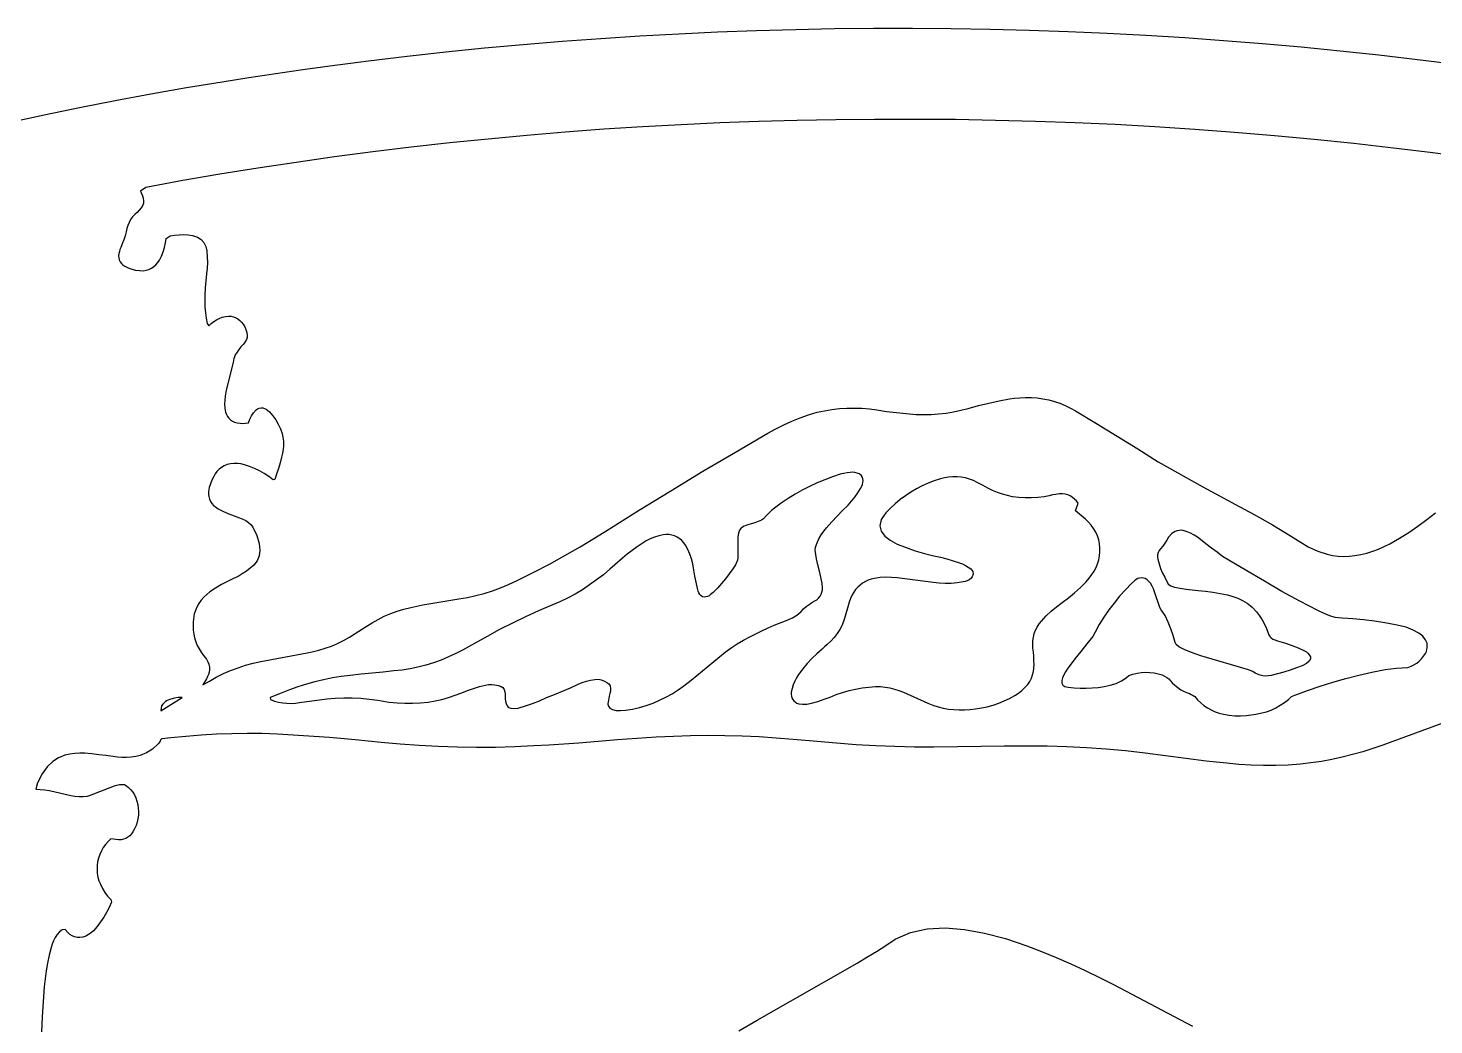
# Model space of a CAD drawing. Extents: x 0.2 to 24.2, y 0.4 to 12.4.
# Drawn here: x 7.4 to 15.11, y 6.94 to 12.4 of the extents above; entities that cross this region are included whole.
import ezdxf

# ---------------------------------------------------------------- set-up
doc = ezdxf.new("R2010")
doc.units = 0
doc.linetypes.add('0', pattern=[0])
doc.layers.add('1', color=7, linetype='0')

msp = doc.modelspace()

# ---------------------------------------------------------------- linework, layer by layer
at = {"layer": '1'}
for points in [[(7.297504, 11.882582), (7.491352, 11.924879), (7.685444, 11.965223), (7.880268, 12.003584), (8.075336, 12.03993), (8.270649, 12.074293), (8.46645, 12.106672), (8.613178, 12.129957), (8.760395, 12.152327), (8.9081, 12.17375), (9.056538, 12.194227), (9.268208, 12.221388), (9.480366, 12.246626), (9.692524, 12.269941), (9.904926, 12.291365), (10.117329, 12.310865), (10.330219, 12.328444), (10.54311, 12.344099), (10.756245, 12.357862), (10.969379, 12.369673), (11.182514, 12.37956), (11.395893, 12.387556), (11.609272, 12.393599), (11.822651, 12.397718), (12.03603, 12.399916), (12.249653, 12.400221), (12.463032, 12.398573), (12.676411, 12.395002), (12.890034, 12.389509), (13.103168, 12.382063), (13.316547, 12.372725), (13.529682, 12.361464), (13.742817, 12.34828), (13.955708, 12.333174), (14.168598, 12.316145), (14.381245, 12.297194), (14.593647, 12.27635), (14.805805, 12.253553), (15.017963, 12.228865), (15.229633, 12.202284)], [(15.319965, 11.687544), (15.103168, 11.716352), (14.886127, 11.743055), (14.668842, 11.767683), (14.451313, 11.790236), (14.233784, 11.810682), (14.015766, 11.829023), (13.797749, 11.845289), (13.579487, 11.859449), (13.361225, 11.871504), (13.142719, 11.881453), (12.924213, 11.889326), (12.705463, 11.895063), (12.486958, 11.898726), (12.268208, 11.900282), (12.041645, 11.900068), (11.829487, 11.898298), (11.617573, 11.894514), (11.405659, 11.888777), (11.193745, 11.881025), (10.981831, 11.87129), (10.770161, 11.859541), (10.558491, 11.845839), (10.347065, 11.830122), (10.135883, 11.812452), (9.924702, 11.792768), (9.713764, 11.771101), (9.503071, 11.74748), (9.292622, 11.721876), (9.082417, 11.694288), (8.872211, 11.664717), (8.662739, 11.633192), (8.453266, 11.599684), (8.250385, 11.564741), (8.048481, 11.527845), (8.018452, 11.506178), (8.025532, 11.494276), (8.030659, 11.481489), (8.034077, 11.468122), (8.035542, 11.45439), (8.035053, 11.440596), (8.032124, 11.430922), (8.02309, 11.416426), (8.012592, 11.402815), (8.000874, 11.390272), (7.988178, 11.378859), (7.975727, 11.36595), (7.964985, 11.351667), (7.956196, 11.336164), (7.949116, 11.319715), (7.944233, 11.302534), (7.941303, 11.284864), (7.934711, 11.2628), (7.927387, 11.24095), (7.919331, 11.219313), (7.910542, 11.197981), (7.906635, 11.187147), (7.903461, 11.1761), (7.90102, 11.164839), (7.899311, 11.153456), (7.899799, 11.14192), (7.902485, 11.13072), (7.907368, 11.120222), (7.914204, 11.110884), (7.922749, 11.103041), (7.932514, 11.096968), (7.951313, 11.087263), (7.971333, 11.079756), (7.99184, 11.074476), (8.012836, 11.071547), (8.034077, 11.070967), (8.049702, 11.073561), (8.064838, 11.07826), (8.078999, 11.085005), (8.092182, 11.093641), (8.104145, 11.104017), (8.114643, 11.115919), (8.123188, 11.129164), (8.134663, 11.151442), (8.144184, 11.174665), (8.151508, 11.198652), (8.156391, 11.223219), (8.159321, 11.248121), (8.181293, 11.262159), (8.205708, 11.266096), (8.230366, 11.268354), (8.255268, 11.268904), (8.279926, 11.267714), (8.304585, 11.264845), (8.331196, 11.255842), (8.351704, 11.242476), (8.366596, 11.225019), (8.376606, 11.20381), (8.382954, 11.179274), (8.385395, 11.147932), (8.386127, 11.116499), (8.384663, 11.085066), (8.381245, 11.053816), (8.377338, 11.015699), (8.374409, 10.977491), (8.372456, 10.939253), (8.371235, 10.900953), (8.371967, 10.870741), (8.374653, 10.840651), (8.379047, 10.810743), (8.385151, 10.781172), (8.39394, 10.769361), (8.406391, 10.781935), (8.420307, 10.793013), (8.4352, 10.802534), (8.451069, 10.810286), (8.46767, 10.816236), (8.485004, 10.820265), (8.502583, 10.822371), (8.51601, 10.821333), (8.52895, 10.818373), (8.541645, 10.813581), (8.553364, 10.80702), (8.563862, 10.798841), (8.573383, 10.789228), (8.581196, 10.778334), (8.590229, 10.764418), (8.597309, 10.749311), (8.602192, 10.733351), (8.604633, 10.716871), (8.603168, 10.705824), (8.599995, 10.695112), (8.595356, 10.68498), (8.589252, 10.675673), (8.581928, 10.667341), (8.569721, 10.654127), (8.558491, 10.640028), (8.548237, 10.625196), (8.53896, 10.609663), (8.534809, 10.599928), (8.531635, 10.589857), (8.529438, 10.579573), (8.527973, 10.569105), (8.491596, 10.430708), (8.486469, 10.406172), (8.482563, 10.384352), (8.48061, 10.362257), (8.480366, 10.340101), (8.482319, 10.317976), (8.485981, 10.296125), (8.490376, 10.284315), (8.496479, 10.273298), (8.504047, 10.26338), (8.513325, 10.254774), (8.523579, 10.247694), (8.535053, 10.242292), (8.549702, 10.237776), (8.564838, 10.23509), (8.580219, 10.234266), (8.595356, 10.235304), (8.610493, 10.238203), (8.617817, 10.257521), (8.627583, 10.275831), (8.639057, 10.292891), (8.652729, 10.308455), (8.660786, 10.314192), (8.670063, 10.317976), (8.679829, 10.319685), (8.689594, 10.319197), (8.699116, 10.316572), (8.707905, 10.311903), (8.717182, 10.305616), (8.726215, 10.297682), (8.744038, 10.276716), (8.760151, 10.254316), (8.774311, 10.230635), (8.786274, 10.205854), (8.796284, 10.180128), (8.80019, 10.158461), (8.802387, 10.136549), (8.802631, 10.114515), (8.801167, 10.092543), (8.797749, 10.070784), (8.792622, 10.04936), (8.784077, 10.018385), (8.775043, 9.987593), (8.765278, 9.956953), (8.75478, 9.926558), (8.745502, 9.925398), (8.721821, 9.943586), (8.697163, 9.960157), (8.671284, 9.975019), (8.644428, 9.98805), (8.61684, 9.999281), (8.58852, 10.008589), (8.569965, 10.013105), (8.551167, 10.015364), (8.532368, 10.015394), (8.513325, 10.013136), (8.495014, 10.00865), (8.477192, 10.001997), (8.463032, 9.993422), (8.450092, 9.983107), (8.438374, 9.971266), (8.428608, 9.958021), (8.420307, 9.943647), (8.410542, 9.924116), (8.402485, 9.903791), (8.396381, 9.882765), (8.392231, 9.86128), (8.391499, 9.847486), (8.392963, 9.833723), (8.396626, 9.820387), (8.402241, 9.807722), (8.409809, 9.796095), (8.418842, 9.78578), (8.429585, 9.776991), (8.445698, 9.766157), (8.474262, 9.752516), (8.503315, 9.739882), (8.532856, 9.728285), (8.562641, 9.717756), (8.579731, 9.710798), (8.596088, 9.70204), (8.611469, 9.691572), (8.625385, 9.679518), (8.634907, 9.666426), (8.656879, 9.619886), (8.669819, 9.577589), (8.673481, 9.541029), (8.669331, 9.509504), (8.6581, 9.482252), (8.640522, 9.458601), (8.620502, 9.440901), (8.599262, 9.424665), (8.576801, 9.409925), (8.553608, 9.396803), (8.529438, 9.385328), (8.495747, 9.369123), (8.462788, 9.351362), (8.430805, 9.332167), (8.399555, 9.311506), (8.382221, 9.297651), (8.366352, 9.28224), (8.351948, 9.265394), (8.339252, 9.247236), (8.328266, 9.22798), (8.314106, 9.190931), (8.30727, 9.148024), (8.308002, 9.102308), (8.310688, 9.080702), (8.315327, 9.059431), (8.321674, 9.038649), (8.329975, 9.018507), (8.339985, 8.999189), (8.351704, 8.980848), (8.365131, 8.963606), (8.371723, 8.954664), (8.381001, 8.94261), (8.388569, 8.929274), (8.393696, 8.914961), (8.396626, 8.900007), (8.397358, 8.884779), (8.394917, 8.872084), (8.391254, 8.859663), (8.386616, 8.847609), (8.380756, 8.836042), (8.360249, 8.802107), (8.39687, 8.823195), (8.434711, 8.844435), (8.47353, 8.863752), (8.513081, 8.881117), (8.553608, 8.896467), (8.594868, 8.909773), (8.636616, 8.920973), (8.679096, 8.930098), (8.93227, 8.977461), (8.960835, 8.983809), (8.996479, 8.992323), (9.031635, 9.00279), (9.066059, 9.015181), (9.099751, 9.029463), (9.13271, 9.045576), (9.164692, 9.06349), (9.195698, 9.083143), (9.256001, 9.121229), (9.288227, 9.14189), (9.32143, 9.16081), (9.35561, 9.17787), (9.390766, 9.193037), (9.426655, 9.206282), (9.463276, 9.217573), (9.500385, 9.226851), (9.566059, 9.239973), (9.631977, 9.252058), (9.698139, 9.263075), (9.764545, 9.272993), (9.811176, 9.281111), (9.857319, 9.291365), (9.902973, 9.303694), (9.947895, 9.318098), (9.992329, 9.334547), (10.035786, 9.35298), (10.087788, 9.376143), (10.174702, 9.418928), (10.260639, 9.463636), (10.3456, 9.510328), (10.429585, 9.558882), (10.512348, 9.609358), (10.574604, 9.64781), (10.749409, 9.757551), (10.92519, 9.865705), (11.101948, 9.972334), (11.279682, 10.077375), (11.458393, 10.18083), (11.501118, 10.204725), (11.544819, 10.226789), (11.589252, 10.246931), (11.634663, 10.26515), (11.680805, 10.281385), (11.72768, 10.295607), (11.767963, 10.304335), (11.808491, 10.311049), (11.849506, 10.315748), (11.890522, 10.318403), (11.931782, 10.319014), (11.973042, 10.317579), (12.014057, 10.3141), (12.054829, 10.308577), (12.10854, 10.300642), (12.162251, 10.293776), (12.21645, 10.288038), (12.270405, 10.283369), (12.311665, 10.282667), (12.35268, 10.283827), (12.393696, 10.286848), (12.434711, 10.29167), (12.475239, 10.298353), (12.515522, 10.306807), (12.555317, 10.317091), (12.611469, 10.332167), (12.66811, 10.345778), (12.725239, 10.357893), (12.782368, 10.368513), (12.810444, 10.372053), (12.838276, 10.374586), (12.870258, 10.376509), (12.902241, 10.376356), (12.934223, 10.374159), (12.965717, 10.369886), (12.997211, 10.363569), (13.028217, 10.355268), (13.058491, 10.344984), (13.088032, 10.332747), (13.116596, 10.318647), (13.144428, 10.302717), (13.258198, 10.234083), (13.371723, 10.164869), (13.485004, 10.095045), (13.597797, 10.024641), (13.840961, 9.8878), (14.021381, 9.79109), (14.1227, 9.735945), (14.223042, 9.678755), (14.321918, 9.61952), (14.419819, 9.558241), (14.471821, 9.533918), (14.523335, 9.517561), (14.55312, 9.511488), (14.583393, 9.507704), (14.613911, 9.506239), (14.644428, 9.507093), (14.674702, 9.510298), (14.708149, 9.516493), (14.741108, 9.52458), (14.773335, 9.534529), (14.805317, 9.546339), (14.836323, 9.55995), (14.866596, 9.5753), (14.919086, 9.605635), (14.970356, 9.637892), (15.020405, 9.67198), (15.069233, 9.707899), (15.116596, 9.745558)], [(15.221821, 8.615614), (14.828754, 8.4727), (14.773823, 8.453535), (14.718403, 8.436018), (14.662251, 8.42024), (14.605854, 8.406172), (14.548969, 8.393812), (14.491596, 8.383223), (14.434223, 8.374372), (14.376362, 8.367262), (14.309223, 8.362959), (14.24184, 8.360701), (14.174458, 8.360548), (14.107075, 8.362471), (14.039936, 8.366468), (13.972797, 8.372541), (13.860737, 8.385145), (13.74892, 8.398695), (13.637104, 8.413191), (13.525288, 8.428602), (13.418354, 8.440657), (13.311176, 8.450453), (13.203754, 8.457991), (13.096333, 8.46327), (12.988667, 8.466261), (12.881001, 8.466993), (12.752827, 8.466444), (12.624409, 8.465223), (12.496235, 8.463301), (12.368061, 8.460676), (12.261372, 8.461561), (12.154438, 8.464155), (12.047749, 8.468428), (11.941059, 8.474348), (11.834614, 8.481977), (11.728168, 8.491285), (11.662739, 8.49684), (11.597309, 8.502607), (11.503559, 8.510542), (11.409809, 8.516676), (11.316059, 8.520948), (11.222065, 8.52342), (11.128071, 8.524031), (11.034077, 8.52281), (10.940083, 8.519758), (10.846333, 8.514875), (10.739887, 8.508223), (10.633686, 8.500807), (10.527485, 8.492659), (10.421284, 8.483747), (10.339008, 8.477858), (10.256977, 8.472609), (10.174702, 8.46797), (10.069965, 8.462904), (9.965229, 8.459974), (9.860493, 8.45915), (9.755756, 8.460463), (9.65102, 8.463881), (9.546284, 8.469404), (9.441792, 8.477095), (9.337543, 8.48686), (9.195942, 8.500898), (9.05434, 8.513166), (8.912495, 8.523664), (8.770405, 8.532423), (8.686665, 8.535017), (8.602924, 8.535749), (8.519184, 8.534651), (8.435688, 8.53166), (8.351948, 8.526869), (8.268452, 8.520185), (8.1852, 8.511702), (8.135395, 8.506666), (8.133198, 8.505415), (8.131489, 8.503706), (8.130268, 8.501661), (8.129536, 8.499342), (8.126362, 8.493879), (8.122944, 8.4886), (8.119282, 8.483595), (8.115131, 8.478865), (8.08437, 8.450117), (8.051655, 8.429396), (8.017475, 8.415663), (7.993061, 8.410353), (7.968403, 8.406721), (7.943256, 8.404768), (7.918354, 8.404493), (7.893452, 8.405897), (7.868549, 8.408949), (7.829975, 8.414442), (7.791401, 8.419416), (7.752827, 8.423841), (7.714008, 8.427748), (7.68642, 8.428572), (7.658833, 8.427076), (7.631245, 8.423231), (7.604389, 8.417097), (7.570454, 8.40309), (7.538471, 8.382093), (7.507954, 8.352949), (7.480366, 8.31468), (7.454487, 8.266096), (7.44521, 8.230146), (7.470112, 8.229139), (7.495014, 8.226667), (7.519428, 8.222761), (7.543842, 8.217451), (7.614155, 8.201185), (7.636616, 8.195875), (7.659321, 8.192366), (7.68227, 8.190657), (7.705463, 8.190779), (7.728413, 8.192701), (7.738911, 8.195478), (7.877094, 8.248732), (7.890034, 8.252974), (7.903461, 8.255568), (7.917133, 8.256483), (7.930805, 8.25569), (7.937641, 8.253004), (7.952045, 8.241926), (7.965229, 8.22917), (7.97646, 8.214888), (7.986225, 8.199354), (7.993793, 8.182722), (7.999165, 8.165327), (8.003803, 8.146437), (8.006977, 8.12715), (8.007954, 8.10771), (8.007465, 8.08824), (8.005024, 8.068892), (8.000874, 8.049849), (7.99477, 8.031294), (7.987202, 8.01338), (7.977924, 7.996229), (7.970112, 7.985456), (7.96059, 7.975935), (7.949848, 7.967848), (7.938129, 7.961409), (7.925678, 7.956739), (7.912739, 7.953901), (7.899311, 7.953016), (7.857075, 7.958082), (7.84145, 7.94383), (7.827534, 7.928083), (7.815083, 7.911024), (7.804585, 7.892836), (7.795795, 7.87364), (7.78896, 7.853712), (7.784321, 7.833174), (7.781635, 7.812269), (7.780903, 7.791212), (7.782368, 7.770185), (7.78603, 7.749434), (7.791645, 7.729109), (7.799213, 7.709486), (7.8102, 7.686872), (7.823383, 7.665419), (7.838764, 7.645399), (7.855854, 7.626966), (7.85976, 7.611311), (7.847553, 7.58296), (7.833393, 7.555433), (7.817768, 7.528852), (7.800434, 7.503248), (7.781391, 7.478804), (7.761127, 7.455549), (7.748432, 7.443953), (7.734516, 7.434156), (7.719135, 7.426405), (7.703022, 7.42079), (7.686176, 7.417433), (7.671772, 7.418623), (7.657856, 7.422102), (7.644672, 7.427748), (7.632465, 7.435438), (7.621723, 7.44496), (7.605854, 7.462385), (7.589741, 7.460951), (7.574848, 7.449568), (7.562397, 7.434156), (7.551655, 7.417616), (7.542377, 7.40016), (7.535053, 7.38188), (7.529194, 7.362989), (7.518208, 7.320723), (7.50893, 7.278059), (7.501606, 7.23506), (7.495991, 7.191755), (7.492085, 7.148268), (7.485493, 7.065718), (7.48061, 6.983046), (7.477192, 6.900312)], [(11.297749, 6.905989), (11.399555, 6.964888), (11.947651, 7.278303), (12.000141, 7.309645), (12.052387, 7.34178), (12.103901, 7.374708), (12.154926, 7.4084), (12.238911, 7.445204), (12.330952, 7.465467), (12.430317, 7.470686), (12.535542, 7.462507), (12.645893, 7.442457), (12.760395, 7.412062), (12.877583, 7.372908), (12.958393, 7.341444), (13.038715, 7.308363), (13.118305, 7.273695), (13.197407, 7.237471), (13.275532, 7.199659), (13.352924, 7.160322), (13.785542, 6.933088)]]:
    msp.add_lwpolyline(points, dxfattribs=at)
for points in [[(11.359028, 9.064863), (11.391987, 9.081709), (11.42519, 9.098127), (11.458637, 9.114149), (11.492085, 9.129744), (11.555317, 9.153913), (11.575825, 9.162458), (11.593647, 9.17024), (11.610737, 9.179884), (11.626362, 9.191267), (11.64101, 9.204268), (11.65395, 9.218763), (11.66811, 9.231276), (11.683247, 9.242689), (11.699116, 9.252882), (11.715717, 9.261824), (11.72646, 9.268812), (11.735737, 9.277449), (11.743793, 9.287489), (11.749897, 9.298658), (11.754047, 9.310682), (11.756489, 9.323256), (11.756733, 9.336012), (11.754536, 9.358198), (11.747456, 9.392042), (11.739887, 9.425764), (11.731831, 9.459425), (11.72353, 9.492964), (11.717426, 9.53932), (11.719135, 9.556929), (11.727436, 9.580091), (11.73769, 9.602461), (11.749897, 9.623854), (11.763813, 9.644117), (11.779438, 9.663069), (11.808247, 9.694624), (11.837543, 9.725813), (11.867085, 9.756636), (11.897114, 9.787123), (11.915913, 9.808424), (11.933735, 9.830702), (11.950581, 9.853804), (11.965961, 9.87776), (11.972309, 9.890913), (11.976704, 9.900526), (11.979145, 9.910841), (11.979633, 9.921431), (11.97768, 9.931898), (11.974018, 9.941786), (11.968403, 9.950758), (11.957905, 9.957533), (11.94643, 9.962538), (11.934467, 9.965651), (11.922016, 9.96678), (11.909565, 9.965864), (11.891499, 9.963881), (11.872944, 9.960524), (11.854877, 9.956129), (11.811909, 9.942122), (11.769428, 9.926405), (11.727436, 9.908949), (11.68642, 9.889845), (11.646137, 9.869093), (11.606831, 9.846724), (11.568256, 9.822767), (11.530903, 9.797316), (11.494526, 9.770338), (11.478413, 9.756941), (11.463032, 9.74275), (11.448383, 9.727766), (11.434467, 9.71208), (11.423481, 9.704664), (11.404926, 9.696791), (11.386127, 9.689894), (11.36684, 9.683973), (11.347309, 9.67906), (11.336811, 9.676222), (11.327045, 9.671797), (11.318012, 9.665846), (11.309956, 9.658552), (11.30312, 9.650099), (11.296528, 9.632826), (11.29311, 9.614149), (11.292866, 9.588636), (11.292866, 9.563124), (11.29311, 9.537611), (11.293354, 9.512098), (11.292622, 9.498579), (11.290424, 9.485273), (11.286274, 9.472334), (11.280903, 9.459974), (11.273823, 9.448408), (11.265522, 9.437757), (11.246479, 9.409773), (11.226215, 9.382765), (11.204487, 9.356825), (11.181538, 9.332045), (11.157368, 9.308424), (11.142963, 9.296583), (11.135639, 9.290846), (11.127338, 9.286665), (11.118305, 9.284132), (11.109028, 9.283369), (11.099751, 9.284407), (11.09145, 9.289961), (11.08437, 9.297255), (11.079243, 9.305891), (11.076313, 9.315474), (11.071674, 9.330488), (11.064838, 9.364088), (11.058247, 9.397749), (11.051899, 9.431471), (11.045795, 9.465223), (11.039204, 9.492018), (11.030659, 9.518171), (11.019672, 9.543531), (11.006977, 9.567945), (10.9977, 9.580946), (10.986958, 9.592634), (10.974751, 9.602827), (10.961323, 9.611341), (10.946918, 9.618025), (10.931782, 9.622786), (10.916157, 9.625532), (10.900288, 9.626234), (10.884418, 9.62483), (10.860004, 9.619551), (10.836079, 9.612074), (10.812885, 9.602461), (10.790668, 9.590834), (10.769672, 9.577253), (10.741352, 9.558332), (10.714008, 9.538465), (10.687153, 9.517622), (10.66103, 9.495893), (10.591938, 9.436415), (10.556049, 9.405867), (10.519184, 9.376875), (10.480854, 9.349501), (10.441303, 9.323744), (10.40102, 9.299665), (10.359516, 9.277357), (10.31728, 9.256788), (10.274067, 9.23805), (10.201313, 9.207533), (10.129292, 9.175215), (10.058002, 9.141127), (9.98769, 9.105299), (9.918354, 9.067732), (9.849751, 9.028456), (9.787739, 8.994459), (9.748432, 8.97386), (9.708149, 8.955122), (9.667133, 8.938276), (9.625385, 8.923323), (9.582905, 8.910322), (9.539936, 8.899305), (9.496479, 8.890303), (9.452778, 8.883314), (9.408588, 8.87834), (9.34853, 8.872541), (9.288227, 8.866621), (9.228168, 8.860579), (9.16811, 8.854383), (9.119526, 8.848127), (9.071186, 8.840132), (9.02309, 8.830427), (8.975483, 8.819014), (8.92812, 8.805891), (8.881489, 8.79109), (8.835346, 8.774611), (8.789692, 8.756514), (8.73061, 8.732954), (8.731098, 8.721266), (8.753071, 8.713606), (8.775532, 8.707685), (8.798481, 8.703505), (8.82143, 8.701155), (8.844868, 8.700636), (8.868061, 8.701918), (8.89101, 8.705), (9.039936, 8.725965), (9.086567, 8.729933), (9.133198, 8.731794), (9.179829, 8.731489), (9.22646, 8.729048), (9.27309, 8.724501), (9.319233, 8.717787), (9.340473, 8.714888), (9.38271, 8.708387), (9.42519, 8.703962), (9.46767, 8.701643), (9.510395, 8.701429), (9.55312, 8.703321), (9.5956, 8.707289), (9.633442, 8.714094), (9.670795, 8.72267), (9.707661, 8.733015), (9.744038, 8.745131), (9.779926, 8.758955), (9.811909, 8.771467), (9.844135, 8.782667), (9.87685, 8.792524), (9.910053, 8.801069), (9.927143, 8.803663), (9.944477, 8.804213), (9.961811, 8.802778), (9.978657, 8.79936), (9.995258, 8.793989), (10.005268, 8.787794), (10.01186, 8.776716), (10.016499, 8.764631), (10.018696, 8.751936), (10.018696, 8.739027), (10.018452, 8.725599), (10.019917, 8.712294), (10.023335, 8.699293), (10.028461, 8.686872), (10.036274, 8.678877), (10.049213, 8.674025), (10.068012, 8.672743), (10.089741, 8.675306), (10.129536, 8.68672), (10.168598, 8.700148), (10.206928, 8.715559), (10.244526, 8.732893), (10.288471, 8.749647), (10.332172, 8.767317), (10.375385, 8.785902), (10.41811, 8.805342), (10.440327, 8.814741), (10.463032, 8.822371), (10.486225, 8.82823), (10.509907, 8.832258), (10.523579, 8.832624), (10.537006, 8.831099), (10.55019, 8.827711), (10.562885, 8.822493), (10.574604, 8.815565), (10.585346, 8.807051), (10.59267, 8.796766), (10.594868, 8.782698), (10.594624, 8.768476), (10.592426, 8.754438), (10.588276, 8.740858), (10.58559, 8.730177), (10.583393, 8.719343), (10.582172, 8.708418), (10.58144, 8.697401), (10.58437, 8.685286), (10.591694, 8.675123), (10.606098, 8.667006), (10.626606, 8.662275), (10.650776, 8.661177), (10.677631, 8.66313), (10.715961, 8.669844), (10.754047, 8.678724), (10.791401, 8.68968), (10.828266, 8.702711), (10.864155, 8.717787), (10.899311, 8.734846), (10.933247, 8.753859), (10.966206, 8.774702), (10.997944, 8.797377), (11.038227, 8.827986), (11.19228, 8.955976), (11.223286, 8.981001), (11.255756, 9.004469), (11.289204, 9.026289), (11.323627, 9.046431)], [(13.234272, 9.407393), (13.246235, 9.425917), (13.256489, 9.445509), (13.26479, 9.465956), (13.271137, 9.487135), (13.275288, 9.508802), (13.277485, 9.530745), (13.277485, 9.552839), (13.275532, 9.574812), (13.271381, 9.59651), (13.264057, 9.617994), (13.254536, 9.638655), (13.243305, 9.658339), (13.230122, 9.676802), (13.215229, 9.693953), (13.198627, 9.709547), (13.143452, 9.756544), (13.157612, 9.797895), (13.148823, 9.809675), (13.138813, 9.820265), (13.127338, 9.82942), (13.114887, 9.837019), (13.10146, 9.842939), (13.087299, 9.847059), (13.072895, 9.849348), (13.054585, 9.847975), (13.036274, 9.845686), (13.018208, 9.842482), (13.000141, 9.838392), (12.971333, 9.832411), (12.936909, 9.829206), (12.902485, 9.82765), (12.867817, 9.827711), (12.833393, 9.82939), (12.798969, 9.832685), (12.770893, 9.838881), (12.743061, 9.846724), (12.715961, 9.856184), (12.68935, 9.867262), (12.663471, 9.879866), (12.638325, 9.893995), (12.616352, 9.905653), (12.604877, 9.911299), (12.584126, 9.921278), (12.562397, 9.929396), (12.54018, 9.935621), (12.517719, 9.939863), (12.49477, 9.942152), (12.471577, 9.942396), (12.448627, 9.940657), (12.425922, 9.936903), (12.403461, 9.931196), (12.369526, 9.920118), (12.336323, 9.90724), (12.303852, 9.892622), (12.272358, 9.876295), (12.241596, 9.85829), (12.211811, 9.838667), (12.183247, 9.817488), (12.155659, 9.794813), (12.129536, 9.770674), (12.104633, 9.745192), (12.079243, 9.707685), (12.07143, 9.674147), (12.07851, 9.644239), (12.098286, 9.61772), (12.128315, 9.594313), (12.166401, 9.573744), (12.215717, 9.554243), (12.265766, 9.537031), (12.316792, 9.52223), (12.368305, 9.509779), (12.403706, 9.501478), (12.438618, 9.492292), (12.47353, 9.482161), (12.507954, 9.471113), (12.524555, 9.464613), (12.540424, 9.4568), (12.555561, 9.447706), (12.569965, 9.437422), (12.580708, 9.423872), (12.583881, 9.409224), (12.578022, 9.393446), (12.569965, 9.385145), (12.560688, 9.378096), (12.550678, 9.37245), (12.539692, 9.368361), (12.528461, 9.365858), (12.495747, 9.360762), (12.462788, 9.357862), (12.429585, 9.35713), (12.396626, 9.358595), (12.363667, 9.362226), (12.166645, 9.388685), (12.135395, 9.39131), (12.104145, 9.391645), (12.072651, 9.389692), (12.041645, 9.38545), (12.024555, 9.381514), (12.008198, 9.375898), (11.992329, 9.368574), (11.977192, 9.359694), (11.963276, 9.349318), (11.950336, 9.337568), (11.938618, 9.324568), (11.928364, 9.310438), (11.919575, 9.295332), (11.910053, 9.275282), (11.902485, 9.254622), (11.894184, 9.223249), (11.885151, 9.19203), (11.875629, 9.161024), (11.865376, 9.130232), (11.852192, 9.106428), (11.837055, 9.083723), (11.820454, 9.062178), (11.802143, 9.041945), (11.782368, 9.023146), (11.76894, 9.010206), (11.755268, 8.997419), (11.726704, 8.972456), (11.699604, 8.946089), (11.673725, 8.918409), (11.649311, 8.889479), (11.626362, 8.859358), (11.614887, 8.841413), (11.605122, 8.822523), (11.597065, 8.802839), (11.590961, 8.782576), (11.586323, 8.761793), (11.58559, 8.751509), (11.586567, 8.741255), (11.589741, 8.731398), (11.594379, 8.722242), (11.600727, 8.714155), (11.60854, 8.70735), (11.617329, 8.702101), (11.627094, 8.698561), (11.64809, 8.695906), (11.671528, 8.697279), (11.696918, 8.701765), (11.731586, 8.711866), (11.765766, 8.723097), (11.799458, 8.735426), (11.832905, 8.748854), (11.867573, 8.760969), (11.902973, 8.771223), (11.938862, 8.779585), (11.974995, 8.786024), (12.011616, 8.79051), (12.048237, 8.793074), (12.07436, 8.792463), (12.100239, 8.790022), (12.126118, 8.785688), (12.151508, 8.779554), (12.176411, 8.77165), (12.200581, 8.761946), (12.335346, 8.701735), (12.362446, 8.691145), (12.390278, 8.682295), (12.418598, 8.675215), (12.447407, 8.669935), (12.47646, 8.666517), (12.505512, 8.66493), (12.534809, 8.665174), (12.563862, 8.667311), (12.596333, 8.670637), (12.628803, 8.675825), (12.660542, 8.682814), (12.692036, 8.691603), (12.723042, 8.702162), (12.753315, 8.71446), (12.782856, 8.728437), (12.811665, 8.744093), (12.831196, 8.757063), (12.849506, 8.771589), (12.866596, 8.78758), (12.882221, 8.804945), (12.892963, 8.821028), (12.901997, 8.83827), (12.908833, 8.856428), (12.913715, 8.875227), (12.916157, 8.894453), (12.916645, 8.913862), (12.915913, 8.936476), (12.914692, 8.959059), (12.912983, 8.981642), (12.910542, 9.004133), (12.909321, 9.02397), (12.910053, 9.043867), (12.912983, 9.06352), (12.917866, 9.082808), (12.924946, 9.101454), (12.933735, 9.119276), (12.944233, 9.136091), (12.956684, 9.151686), (12.982563, 9.179701), (13.010151, 9.206007), (13.039448, 9.230513), (13.07021, 9.253096), (13.104877, 9.279432), (13.138569, 9.307234), (13.17104, 9.336378), (13.20229, 9.366865), (13.219135, 9.386793)], [(13.073139, 8.841566), (13.068745, 8.825361), (13.068989, 8.811811), (13.074604, 8.801283), (13.086079, 8.794203), (13.102924, 8.7899), (13.135883, 8.785902), (13.169086, 8.783796), (13.202534, 8.783522), (13.235737, 8.785139), (13.268696, 8.788618), (13.301655, 8.793959), (13.334126, 8.801161), (13.366108, 8.810133), (13.381489, 8.816206), (13.396381, 8.823744), (13.410297, 8.832685), (13.423481, 8.84297), (13.436909, 8.852919), (13.458881, 8.860426), (13.481586, 8.86598), (13.50478, 8.86952), (13.527973, 8.871016), (13.551411, 8.870466), (13.574604, 8.867842), (13.597309, 8.863234), (13.61977, 8.856581), (13.632465, 8.85066), (13.644184, 8.843306), (13.65517, 8.834669), (13.664936, 8.824812), (13.673725, 8.813887), (13.688374, 8.799726), (13.703999, 8.787031), (13.721088, 8.775862), (13.738911, 8.766371), (13.75771, 8.758589), (13.768452, 8.754927), (13.778706, 8.750349), (13.788715, 8.744856), (13.797993, 8.738539), (13.813129, 8.720655), (13.829975, 8.704237), (13.848042, 8.689314), (13.867573, 8.6761), (13.888081, 8.664625), (13.909565, 8.655043), (13.931782, 8.647352), (13.954487, 8.641706), (13.985737, 8.636335), (14.016987, 8.633375), (14.048725, 8.632887), (14.080219, 8.63484), (14.132465, 8.641737), (14.190815, 8.654463), (14.216694, 8.664228), (14.241352, 8.676893), (14.265278, 8.690657), (14.288715, 8.705519), (14.31142, 8.721388), (14.315327, 8.725721), (14.319477, 8.730024), (14.323383, 8.734297), (14.327534, 8.738539), (14.3456, 8.746565), (14.414692, 8.771681), (14.484516, 8.795088), (14.554829, 8.816755), (14.625629, 8.836683), (14.696918, 8.854902), (14.768696, 8.871321), (14.840717, 8.886), (14.871967, 8.890791), (14.903217, 8.89427), (14.934711, 8.896437), (14.966206, 8.897291), (14.982807, 8.903822), (14.99892, 8.912001), (15.013813, 8.921736), (15.027729, 8.932966), (15.040424, 8.945539), (15.051899, 8.959333), (15.061909, 8.974226), (15.066792, 8.984755), (15.07021, 8.995893), (15.072163, 9.007429), (15.072163, 9.019056), (15.070698, 9.030622), (15.062885, 9.049696), (15.048237, 9.068251), (15.025776, 9.086012), (14.995502, 9.102522), (14.955952, 9.117506), (14.898335, 9.130568), (14.840229, 9.141829), (14.781879, 9.151258), (14.723286, 9.158857), (14.664448, 9.164625), (14.605366, 9.168531), (14.566792, 9.171797), (14.542622, 9.178297), (14.510395, 9.191175), (14.471821, 9.208876), (14.373188, 9.260817), (14.275532, 9.314558), (14.179096, 9.37007), (14.083393, 9.427351), (13.950336, 9.506422), (13.919575, 9.52873), (13.889057, 9.551558), (13.859028, 9.574873), (13.829243, 9.598707), (13.812153, 9.611647), (13.794086, 9.62306), (13.775043, 9.632887), (13.755268, 9.641035), (13.73476, 9.647444), (13.723774, 9.648878), (13.712543, 9.648603), (13.701557, 9.64665), (13.691059, 9.643049), (13.681049, 9.637892), (13.672016, 9.6313), (13.653706, 9.611158), (13.644184, 9.594282), (13.633442, 9.578047), (13.621723, 9.562513), (13.609028, 9.547773), (13.601948, 9.537794), (13.596821, 9.526625), (13.593891, 9.514692), (13.593159, 9.502455), (13.594868, 9.490278), (13.601704, 9.464613), (13.610249, 9.439497), (13.620502, 9.415052), (13.63271, 9.391432), (13.652485, 9.354536), (13.665913, 9.344954), (13.685932, 9.337629), (13.717915, 9.331526), (13.750385, 9.326582), (13.782856, 9.322767), (13.815327, 9.320112), (13.856342, 9.316084), (13.89687, 9.31056), (13.937397, 9.303541), (13.97768, 9.295027), (14.005756, 9.287153), (14.0331, 9.277021), (14.059467, 9.264631), (14.084614, 9.250135), (14.11269, 9.227308), (14.135151, 9.201857), (14.151752, 9.181013), (14.166401, 9.158888), (14.17934, 9.135664), (14.190327, 9.111433), (14.19936, 9.086409), (14.20351, 9.076368), (14.209614, 9.067244), (14.217182, 9.05937), (14.225971, 9.052961), (14.235737, 9.048292), (14.251118, 9.042738), (14.289448, 9.032484), (14.326801, 9.020063), (14.363667, 9.005476), (14.399555, 8.988813), (14.409321, 8.98274), (14.41811, 8.975142), (14.425434, 8.9662), (14.431293, 8.95619), (14.431293, 8.944319), (14.423969, 8.932051), (14.409321, 8.919447), (14.385883, 8.906538), (14.355854, 8.894728), (14.321186, 8.883314), (14.286274, 8.872663), (14.251118, 8.862776), (14.215717, 8.853651), (14.200825, 8.851271), (14.185932, 8.850721), (14.17104, 8.852034), (14.156391, 8.855177), (14.142231, 8.860121), (14.128803, 8.866743), (14.116352, 8.874983), (14.092915, 8.883741), (13.831196, 8.962019), (13.80019, 8.971846), (13.769672, 8.98329), (13.739887, 8.996412), (13.710835, 9.011091), (13.696186, 9.02281), (13.690327, 9.034101), (13.67934, 9.071943), (13.666401, 9.109175), (13.651508, 9.145674), (13.634907, 9.181379), (13.61269, 9.213087), (13.606586, 9.225813), (13.577534, 9.311598), (13.57143, 9.328108), (13.563618, 9.343824), (13.554096, 9.358564), (13.542866, 9.372145), (13.534809, 9.379011), (13.525776, 9.384108), (13.515766, 9.387281), (13.505268, 9.38838), (13.49477, 9.387342), (13.48476, 9.38426), (13.475483, 9.379194), (13.467426, 9.372389), (13.450336, 9.357222), (13.417133, 9.323072), (13.385395, 9.287519), (13.355122, 9.250654), (13.326557, 9.212507), (13.299458, 9.17317), (13.274311, 9.132704), (13.250874, 9.0912), (13.239643, 9.067884), (13.20644, 9.026808), (13.173725, 8.985518), (13.14101, 8.944044), (13.108784, 8.902357), (13.09853, 8.887983), (13.089252, 8.87303), (13.080708, 8.857527)], [(8.130024, 8.659986), (8.247456, 8.733717), (8.22646, 8.732283), (8.205952, 8.728834), (8.185688, 8.723372), (8.166157, 8.715956), (8.156879, 8.710585), (8.148335, 8.703871), (8.14101, 8.695906), (8.134907, 8.686934)]]:
    msp.add_lwpolyline(points, close=True, dxfattribs=at)

doc.saveas('drawing.dxf')
